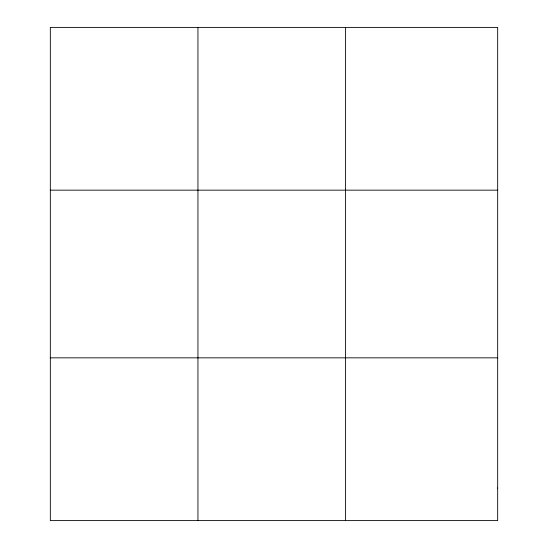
<?xml version="1.0" encoding="UTF-8"?>
<svg xmlns="http://www.w3.org/2000/svg" width="548" height="548" viewBox="0 0 548 548"><rect width="100%" height="100%" fill="white"/><g stroke="black" fill="none" stroke-linecap="round" stroke-linejoin="round"><path stroke-width="0.82" d="M197.951 27.4L197.951 520.6M345.576 27.4L345.576 520.6M50.327 190.156L497.673 190.156M50.327 357.844L497.673 357.844M497.673 488.049L497.673 520.6L50.327 520.6L50.327 27.4L497.673 27.4L497.673 488.049"/></g></svg>
